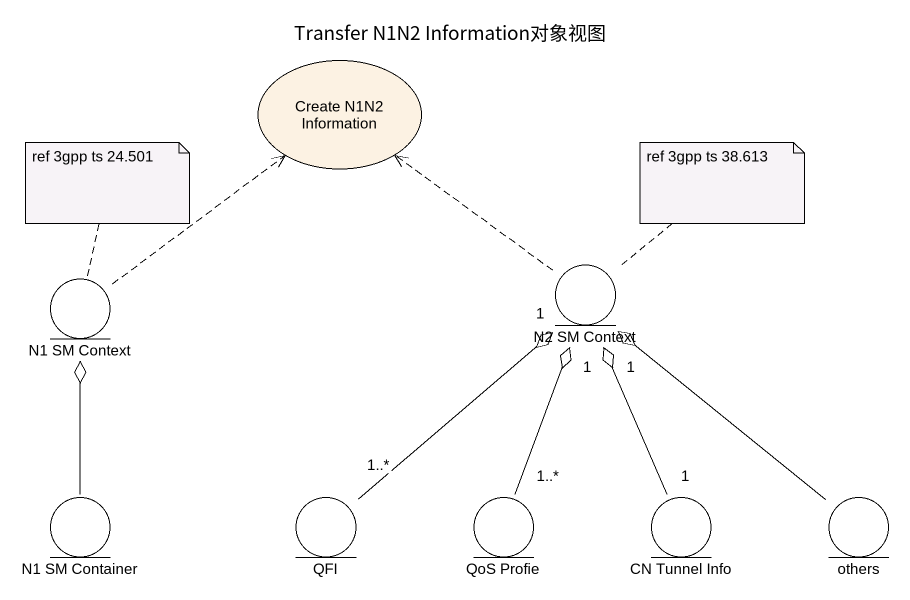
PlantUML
@startuml
title Transfer N1N2 Information对象视图
usecase "Create N1N2 Information" as Create_N1N2_Information
entity "N2 SM Context" as N2_SM_Context
entity "N1 SM Context" as N1_SM_Context
entity "N1 SM Container" as N1_SM_Container
entity QFI
entity "QoS Profie" as QoS_Profie
entity "CN Tunnel Info" as CN_Tunnel_Info
entity others
N2_SM_Context .up.> Create_N1N2_Information
N1_SM_Context .up.> Create_N1N2_Information
N1_SM_Container -up-o N1_SM_Context
QFI "1..*" -up-o "1" N2_SM_Context
QoS_Profie "1..*" -up-o "1" N2_SM_Context
CN_Tunnel_Info "1" -up-o "1" N2_SM_Context
others -up-o N2_SM_Context
note top of N1_SM_Context : ref 3gpp ts 24.501
note top of N2_SM_Context : ref 3gpp ts 38.613
@enduml
